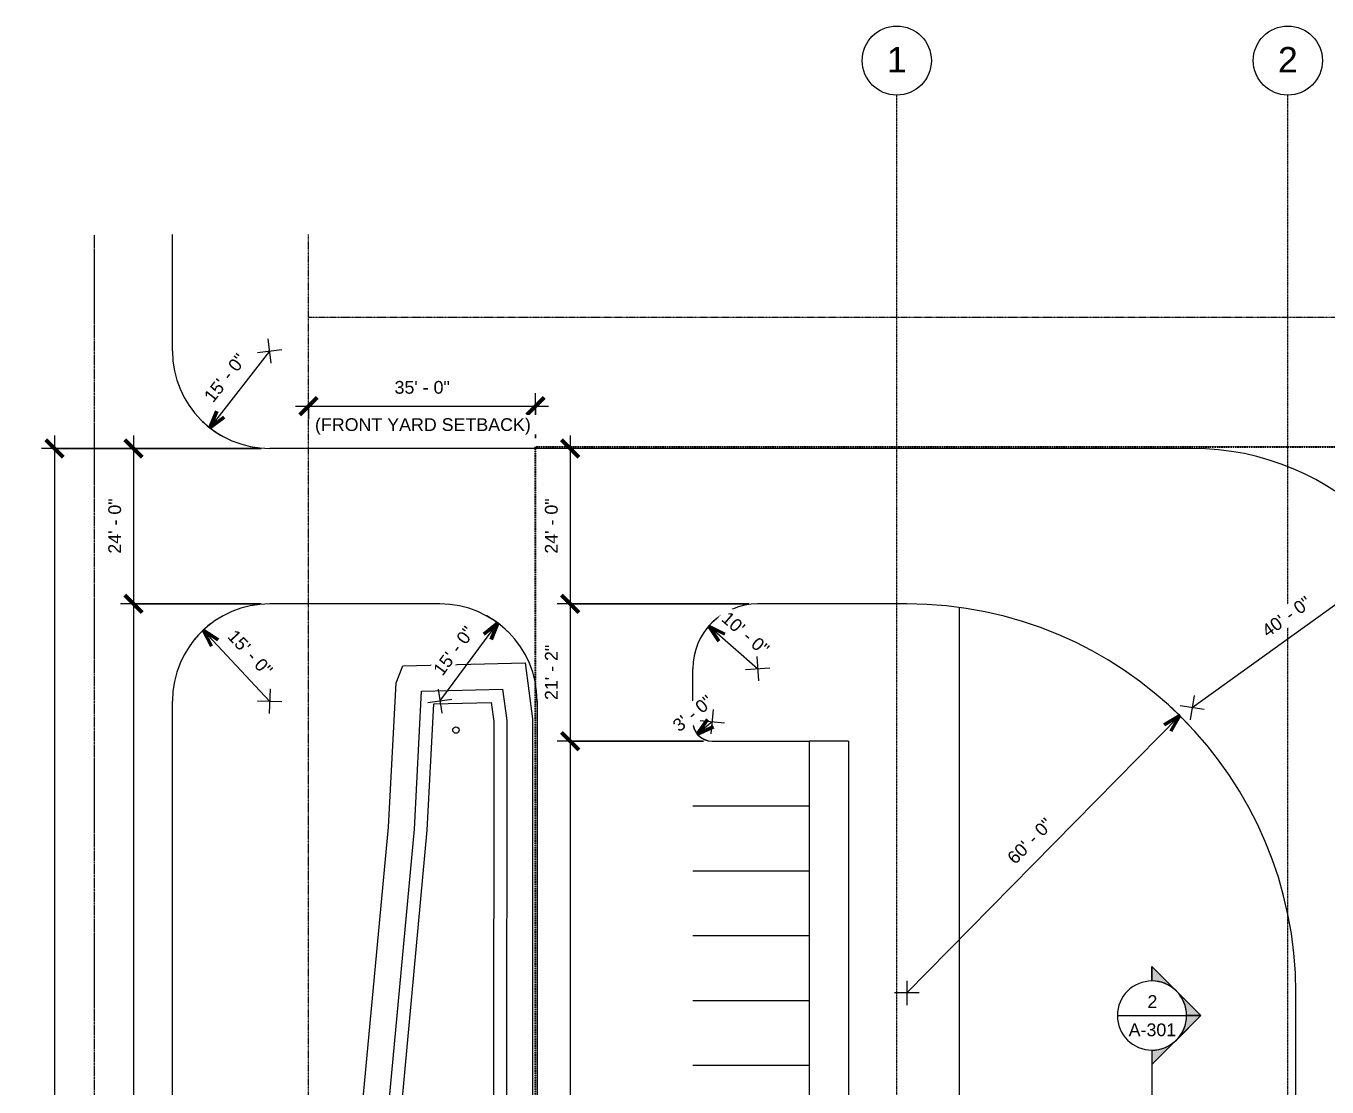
# Model space of a CAD drawing. Header units: inches. Extents: x 19712 to 27543, y -26063 to -18659.
# Drawn here: x 20461 to 22869, y -20623 to -18659 of the extents above; entities that cross this region are included whole.
import ezdxf

# ---------------------------------------------------------------- set-up
doc = ezdxf.new("R2010")
doc.units = ezdxf.units.IN
doc.header["$MEASUREMENT"] = 0
for name, pattern in [('Center 1_4_', [0.53125, 0.25, -0.09375, 0.09375, -0.09375]), ('Grid Line 1_2_', [0.875, 0.5, -0.125, 0.125, -0.125]), ('Hidden', [0.28125, 0.1875, -0.09375]), ('IMPORT-CENTER2 _2_', [6.328125, 4.21875, -0.703125, 0.703125, -0.703125])]:
    doc.linetypes.add(name, pattern=pattern)
for name, color, linetype, lineweight in [('A-ANNO-DIMS', 211, 'Continuous', 9), ('A-ANNO-DIMS-256', 211, 'Continuous', 9), ('A-DETL', 90, 'Continuous', 9), ('A-PROP-SBCK', 71, 'Hidden', 25), ('BMP', 80, 'Continuous', 9), ('Conc', 7, 'Continuous', 9), ('EOP-EX', 125, 'Continuous', 9), ('EOP-PR', 4, 'Continuous', 9), ('G-ANNO-SYMB', 111, 'Continuous', 9), ('PAINT', 190, 'Continuous', 9), ('PROP', 3, 'Center 1_4_', 9), ('S-GRID', 1, 'Continuous', 9), ('S-GRID-IDEN', 1, 'Continuous', 9)]:
    doc.layers.add(name, color=color, linetype=linetype, lineweight=lineweight)
doc.styles.add('Arial', font='arial.ttf', dxfattribs={"height": 23.60479})
doc.styles.add('Arial_1', font='arial.ttf', dxfattribs={"height": 47.209581})
doc.dimstyles.new('Arrow_-_3_32__Arial_1', dxfattribs={"dimscale": 12, "dimtxt": 24, "dimasz": 2.666667, "dimexe": 2, "dimexo": 0, "dimgap": 1.333333, "dimtad": 1, "dimjust": 3, "dimdec": 5, "dimrnd": 0.03125, "dimzin": 1, "dimdsep": 46, "dimlunit": 4, "dimtxsty": 'Arial', "dimblk1": 'OPEN30', "dimblk2": 'OPEN30', "dimsah": 1, "dimcen": 0.09, "dimazin": 0, "dimtfac": 1, "dimtdec": 4, "dimtix": 1, "dimtmove": 0, "dimatfit": 2, "dimfxl": 1, "dimtvp": 1, "dimtfill": 1, "dimfrac": 2, "dimtolj": 1, "dimtzin": 0, "dimarcsym": 2})
doc.dimstyles.new('Linear_-_3_32__Arial_1', dxfattribs={"dimscale": 12, "dimtxt": 24, "dimasz": 2.666667, "dimexe": 2, "dimexo": 1.333333, "dimgap": 1.333333, "dimtad": 1, "dimdec": 0, "dimzin": 1, "dimdsep": 46, "dimlunit": 4, "dimtxsty": 'Arial', "dimblk1": 'OBLIQUE', "dimblk2": 'OBLIQUE', "dimsah": 1, "dimcen": 0.09, "dimdle": 2, "dimazin": 0, "dimtfac": 1, "dimtdec": 4, "dimtix": 1, "dimtmove": 0, "dimatfit": 3, "dimfxl": 1, "dimtvp": 1, "dimtfill": 1, "dimfrac": 2, "dimtolj": 1, "dimtzin": 0, "dimarcsym": 2})

# ---------------------------------------------------------------- blocks, each defined once
blk = doc.blocks.new('Grid - Grid Head - Circle-14747-Site Plan - Phase 1')
at = {"layer": 'S-GRID-IDEN'}
blk.add_circle((0, 0), 0.25, dxfattribs=at)
blk = doc.blocks.new('Section - Section Head - Filled-1526-Site Plan - Phase 1')
at = {"layer": 'G-ANNO-SYMB'}
h = blk.add_hatch(color=256, dxfattribs=at)
edge = h.paths.add_edge_path(flags=0)
edge.add_line((-0.4268, 0.1768), (-0.25, 0.3536))
edge.add_line((-0.25, 0.3536), (-0.25, 0.25))
edge.add_arc((-0.25, 0), 0.25, 90, 135)
h = blk.add_hatch(color=256, dxfattribs=at)
edge = h.paths.add_edge_path(flags=0)
edge.add_arc((-0.25, 0), 0.25, 45, 90)
edge.add_line((-0.25, 0.25), (-0.25, 0.3536))
edge.add_line((-0.25, 0.3536), (-0.0732, 0.1768))
h = blk.add_hatch(color=256, dxfattribs=at)
edge = h.paths.add_edge_path(flags=0)
edge.add_arc((-0.25, 0), 0.2503, 137.9216, 180)
edge.add_line((-0.5003, 0), (-0.6036, 0))
edge.add_line((-0.6036, 0), (-0.4358, 0.1678))
h = blk.add_hatch(color=256, dxfattribs=at)
edge = h.paths.add_edge_path(flags=0)
edge.add_line((-0.0642, 0.1678), (0.1036, 0))
edge.add_line((0.1036, 0), (0.0003, 0))
edge.add_arc((-0.25, 0), 0.2503, 0, 42.0784)
for p, q in [((-0.25, 0.3536), (-0.6036, 0)), ((-0.25, 0.3536), (-0.4268, 0.1768)), ((-0.25, 0.3536), (0.1036, 0)), ((-0.25, 0.25), (-0.25, 0.3536)), ((-0.0732, 0.1768), (-0.25, 0.3536)), ((-0.25, 0.3536), (-0.25, 0.25)), ((-0.4358, 0.1678), (-0.6036, 0)), ((0.1036, 0), (-0.0642, 0.1678)), ((-0.6036, 0), (-0.5003, 0)), ((0.0003, 0), (0.1036, 0)), ((-0.5, 0), (-0.6036, 0)), ((0, 0), (0.1036, 0))]:
    blk.add_line(p, q, dxfattribs=at)
for radius, start, end in [(0.25, 360, 180), (0.25, 90, 135), (0.25, 45, 90), (0.2503, 137.9216, 180), (0.2503, 0, 42.0784), (0.25, 180, 360)]:
    blk.add_arc((-0.25, 0), radius, start, end, dxfattribs=at)
blk = doc.blocks.new('DIMBLOCK51-Site Plan - Phase 1')
at = {"layer": 'A-ANNO-DIMS-256', "lineweight": 50, "transparency": 16777216}
for p, q in [((21468.2, -19441.1), (21452.2, -19425.1)), ((21468.2, -19441.1), (21484.2, -19457.1)), ((21468.2, -19729.1), (21452.2, -19713.1)), ((21468.2, -19729.1), (21484.2, -19745.1))]:
    blk.add_line(p, q, dxfattribs=at)
at = {"layer": 'A-ANNO-DIMS-256', "transparency": 16777216}
for p, q in [((21468.2, -19417.1), (21468.2, -19729.1)), ((21474.9, -19441.1), (21444.2, -19441.1)), ((21468.2, -19441.1), (21474.9, -19441.1)), ((21799.2, -19729.1), (21444.2, -19729.1)), ((21468.2, -19729.1), (21799.2, -19729.1))]:
    blk.add_line(p, q, dxfattribs=at)
at = {"layer": 'A-ANNO-DIMS-256', "color": 0, "transparency": 16777216, "insert": (21421.6, -19636), "char_height": 23.6, "width": 122.289, "attachment_point": 1, "rotation": 90, "line_spacing_factor": 0.938532, "style": 'Arial', "bg_fill": 3, "box_fill_scale": 1.25, "bg_fill_color": 0, "bg_fill_transparency": 0}
blk.add_mtext('24\' - 0"', dxfattribs=at)
blk = doc.blocks.new('_Oblique')
at = {"color": 0, "linetype": 'ByBlock', "lineweight": -2}
blk.add_line((-0.5, -0.5), (0.5, 0.5), dxfattribs=at)
blk = doc.blocks.new('DIMBLOCK52-Site Plan - Phase 1')
at = {"layer": 'A-ANNO-DIMS-256', "lineweight": 50, "transparency": 16777216}
for p, q in [((21468.2, -19729.1), (21452.2, -19713.1)), ((21468.2, -19729.1), (21484.2, -19745.1)), ((21468.2, -19983.1), (21452.2, -19967.1)), ((21468.2, -19983.1), (21484.2, -19999.1))]:
    blk.add_line(p, q, dxfattribs=at)
at = {"layer": 'A-ANNO-DIMS-256', "transparency": 16777216}
for p, q in [((21799.2, -19729.1), (21444.2, -19729.1)), ((21468.2, -19729.1), (21468.2, -19983.1)), ((21468.2, -19729.1), (21799.2, -19729.1)), ((21715.2, -19983.1), (21444.2, -19983.1)), ((21468.2, -19983.1), (21715.2, -19983.1))]:
    blk.add_line(p, q, dxfattribs=at)
at = {"layer": 'A-ANNO-DIMS-256', "color": 0, "transparency": 16777216, "insert": (21421.6, -19907), "char_height": 23.6, "width": 122.289, "attachment_point": 1, "rotation": 90, "line_spacing_factor": 0.938532, "style": 'Arial', "bg_fill": 3, "box_fill_scale": 1.25, "bg_fill_color": 0, "bg_fill_transparency": 0}
blk.add_mtext('21\' - 2"', dxfattribs=at)
blk = doc.blocks.new('DIMBLOCK53-Site Plan - Phase 1')
at = {"layer": 'A-ANNO-DIMS-256', "lineweight": 50, "transparency": 16777216}
for p, q in [((21468.2, -19983.1), (21452.2, -19967.1)), ((21468.2, -19983.1), (21484.2, -19999.1)), ((21468.2, -22923.1), (21452.2, -22907.1)), ((21468.2, -22923.1), (21484.2, -22939.1))]:
    blk.add_line(p, q, dxfattribs=at)
at = {"layer": 'A-ANNO-DIMS-256', "transparency": 16777216}
for p, q in [((21715.2, -19983.1), (21444.2, -19983.1)), ((21468.2, -19983.1), (21468.2, -22923.1)), ((21468.2, -19983.1), (21715.2, -19983.1)), ((21719.8, -22923.1), (21444.2, -22923.1)), ((21468.2, -22923.1), (21719.8, -22923.1))]:
    blk.add_line(p, q, dxfattribs=at)
at = {"layer": 'A-ANNO-DIMS-256', "color": 0, "transparency": 16777216, "insert": (21421.6, -21513.1), "char_height": 23.6, "width": 144, "attachment_point": 1, "rotation": 90, "line_spacing_factor": 0.938532, "style": 'Arial', "bg_fill": 3, "box_fill_scale": 1.25, "bg_fill_color": 0, "bg_fill_transparency": 0}
blk.add_mtext('245\' - 0"', dxfattribs=at)
blk = doc.blocks.new('DIMBLOCK56-Site Plan - Phase 1')
at = {"layer": 'A-ANNO-DIMS-256', "lineweight": 50, "transparency": 16777216}
for p, q in [((20660.2, -19441.1), (20644.2, -19425.1)), ((20660.2, -19441.1), (20676.2, -19457.1)), ((20660.2, -19729.1), (20644.2, -19713.1)), ((20660.2, -19729.1), (20676.2, -19745.1))]:
    blk.add_line(p, q, dxfattribs=at)
at = {"layer": 'A-ANNO-DIMS-256', "transparency": 16777216}
for p, q in [((20660.2, -19417.1), (20660.2, -19729.1)), ((20896.2, -19441.1), (20636.2, -19441.1)), ((20660.2, -19441.1), (20896.2, -19441.1)), ((20896.2, -19729.1), (20636.2, -19729.1)), ((20660.2, -19729.1), (20896.2, -19729.1))]:
    blk.add_line(p, q, dxfattribs=at)
at = {"layer": 'A-ANNO-DIMS-256', "color": 0, "transparency": 16777216, "insert": (20613.6, -19636), "char_height": 23.6, "width": 122.289, "attachment_point": 1, "rotation": 90, "line_spacing_factor": 0.938532, "style": 'Arial', "bg_fill": 3, "box_fill_scale": 1.25, "bg_fill_color": 0, "bg_fill_transparency": 0}
blk.add_mtext('24\' - 0"', dxfattribs=at)
blk = doc.blocks.new('DIMBLOCK57-Site Plan - Phase 1')
at = {"layer": 'A-ANNO-DIMS-256', "lineweight": 50, "transparency": 16777216}
for p, q in [((20660.2, -19729.1), (20644.2, -19713.1)), ((20660.2, -19729.1), (20676.2, -19745.1)), ((20660.2, -23103.1), (20644.2, -23087.1)), ((20660.2, -23103.1), (20676.2, -23119.1))]:
    blk.add_line(p, q, dxfattribs=at)
at = {"layer": 'A-ANNO-DIMS-256', "transparency": 16777216}
for p, q in [((20896.2, -19729.1), (20636.2, -19729.1)), ((20660.2, -19729.1), (20660.2, -23103.1)), ((20660.2, -19729.1), (20896.2, -19729.1)), ((20896.2, -23103.1), (20636.2, -23103.1)), ((20660.2, -23103.1), (20896.2, -23103.1))]:
    blk.add_line(p, q, dxfattribs=at)
at = {"layer": 'A-ANNO-DIMS-256', "color": 0, "transparency": 16777216, "insert": (20613.6, -21476.1), "char_height": 23.6, "width": 144, "attachment_point": 1, "rotation": 90, "line_spacing_factor": 0.938532, "style": 'Arial', "bg_fill": 3, "box_fill_scale": 1.25, "bg_fill_color": 0, "bg_fill_transparency": 0}
blk.add_mtext('281\' - 2"', dxfattribs=at)
blk = doc.blocks.new('DIMBLOCK65-Site Plan - Phase 1')
at = {"layer": 'A-ANNO-DIMS-256', "transparency": 16777216}
for p, q in [((20912.2, -19909.1), (20789.1, -19777.8)), ((20889.6, -19908.4), (20934.9, -19909.8)), ((20913, -19886.5), (20911.5, -19931.7))]:
    blk.add_line(p, q, dxfattribs=at)
at = {"layer": 'A-ANNO-DIMS-256', "lineweight": 50, "transparency": 16777216}
for q in [(20817.2, -19795.3), (20804.7, -19807)]:
    blk.add_line((20789.1, -19777.8), q, dxfattribs=at)
at = {"layer": 'A-ANNO-DIMS-256', "transparency": 16777216}
blk.add_arc((20912.2, -19909.1), 180, 125.5285, 140.8074, dxfattribs=at)
at = {"layer": 'A-ANNO-DIMS-256', "color": 0, "transparency": 16777216, "insert": (20849.8, -19774.4), "char_height": 23.6, "width": 122.289, "attachment_point": 1, "rotation": 313.168, "line_spacing_factor": 0.938532, "style": 'Arial', "bg_fill": 3, "box_fill_scale": 1.25, "bg_fill_color": 0, "bg_fill_transparency": 0}
blk.add_mtext('15\' - 0"', dxfattribs=at)
blk = doc.blocks.new('_Open30')
at = {"color": 0, "linetype": 'ByBlock', "lineweight": -2}
for p, q in [((-1, 0.268), (0, 0)), ((0, 0), (-1, -0.268)), ((0, 0), (-1, 0))]:
    blk.add_line(p, q, dxfattribs=at)
blk = doc.blocks.new('DIMBLOCK66-Site Plan - Phase 1')
at = {"layer": 'A-ANNO-DIMS-256', "transparency": 16777216}
for p, q in [((20889.8, -19263.9), (20934.7, -19258.3)), ((20915, -19283.5), (20909.5, -19238.6)), ((20912.2, -19261.1), (20801.5, -19403))]:
    blk.add_line(p, q, dxfattribs=at)
at = {"layer": 'A-ANNO-DIMS-256', "lineweight": 50, "transparency": 16777216}
for q in [(20814.4, -19372.5), (20828, -19383.1)]:
    blk.add_line((20801.5, -19403), q, dxfattribs=at)
at = {"layer": 'A-ANNO-DIMS-256', "transparency": 16777216}
blk.add_arc((20912.2, -19261.1), 180, 224.4056, 239.6845, dxfattribs=at)
at = {"layer": 'A-ANNO-DIMS-256', "color": 0, "transparency": 16777216, "insert": (20788.8, -19343.6), "char_height": 23.6, "width": 122.289, "attachment_point": 1, "rotation": 52.0451, "line_spacing_factor": 0.938532, "style": 'Arial', "bg_fill": 3, "box_fill_scale": 1.25, "bg_fill_color": 0, "bg_fill_transparency": 0}
blk.add_mtext('15\' - 0"', dxfattribs=at)
blk = doc.blocks.new('DIMBLOCK67-Site Plan - Phase 1')
at = {"layer": 'A-ANNO-DIMS-256', "transparency": 16777216}
for p, q in [((21815.2, -19849.1), (21724.6, -19770.5)), ((21813.6, -19826.5), (21816.8, -19871.7)), ((21792.7, -19850.7), (21837.8, -19847.5))]:
    blk.add_line(p, q, dxfattribs=at)
at = {"layer": 'A-ANNO-DIMS-256', "lineweight": 50, "transparency": 16777216}
for q in [(21754.4, -19785), (21743.1, -19797.9)]:
    blk.add_line((21724.6, -19770.5), q, dxfattribs=at)
at = {"layer": 'A-ANNO-DIMS-256', "transparency": 16777216}
blk.add_arc((21815.2, -19849.1), 120, 127.6238, 150.5422, dxfattribs=at)
at = {"layer": 'A-ANNO-DIMS-256', "color": 0, "transparency": 16777216, "insert": (21761.9, -19741.2), "char_height": 23.6, "width": 122.289, "attachment_point": 1, "rotation": 319.083, "line_spacing_factor": 0.938532, "style": 'Arial', "bg_fill": 3, "box_fill_scale": 1.25, "bg_fill_color": 0, "bg_fill_transparency": 0}
blk.add_mtext('10\' - 0"', dxfattribs=at)
blk = doc.blocks.new('DIMBLOCK68-Site Plan - Phase 1')
at = {"layer": 'A-ANNO-DIMS-256', "transparency": 16777216}
for p, q in [((21729, -19969.6), (21733.5, -19924.6)), ((21731.2, -19947.1), (21703.4, -19969.9)), ((21708.7, -19944.9), (21753.8, -19949.3))]:
    blk.add_line(p, q, dxfattribs=at)
at = {"layer": 'A-ANNO-DIMS-256', "lineweight": 50, "transparency": 16777216}
for q in [(21722.7, -19943), (21733.6, -19956.3)]:
    blk.add_line((21703.4, -19969.9), q, dxfattribs=at)
at = {"layer": 'A-ANNO-DIMS-256', "transparency": 16777216}
blk.add_arc((21731.2, -19947.1), 36, 181.1625, 257.5569, dxfattribs=at)
at = {"layer": 'A-ANNO-DIMS-256', "color": 0, "transparency": 16777216, "insert": (21655.3, -19949), "char_height": 23.6, "width": 100.578, "attachment_point": 1, "rotation": 39.3597, "line_spacing_factor": 0.938532, "style": 'Arial', "bg_fill": 3, "box_fill_scale": 1.25, "bg_fill_color": 0, "bg_fill_transparency": 0}
blk.add_mtext('3\' - 0"', dxfattribs=at)
blk = doc.blocks.new('DIMBLOCK69-Site Plan - Phase 1')
at = {"layer": 'A-ANNO-DIMS-256', "transparency": 16777216}
for p, q in [((21227.2, -19909.1), (21334.2, -19764.3)), ((21249.6, -19905.7), (21204.9, -19912.4)), ((21223.9, -19886.7), (21230.6, -19931.5))]:
    blk.add_line(p, q, dxfattribs=at)
at = {"layer": 'A-ANNO-DIMS-256', "lineweight": 50, "transparency": 16777216}
for q in [(21308.3, -19785), (21322.1, -19795.2)]:
    blk.add_line((21334.2, -19764.3), q, dxfattribs=at)
at = {"layer": 'A-ANNO-DIMS-256', "transparency": 16777216}
blk.add_arc((21227.2, -19909.1), 180, 45.8903, 61.1692, dxfattribs=at)
at = {"layer": 'A-ANNO-DIMS-256', "color": 0, "transparency": 16777216, "insert": (21213, -19850), "char_height": 23.6, "width": 122.289, "attachment_point": 1, "rotation": 53.5297, "line_spacing_factor": 0.938532, "style": 'Arial', "bg_fill": 3, "box_fill_scale": 1.25, "bg_fill_color": 0, "bg_fill_transparency": 0}
blk.add_mtext('15\' - 0"', dxfattribs=at)
blk = doc.blocks.new('DIMBLOCK70-Site Plan - Phase 1')
at = {"layer": 'A-ANNO-DIMS-256', "transparency": 16777216}
for p, q in [((22091.2, -20449.1), (22596.2, -19935.9)), ((22091.1, -20426.5), (22091.4, -20471.7)), ((22113.9, -20448.9), (22068.6, -20449.3))]:
    blk.add_line(p, q, dxfattribs=at)
at = {"layer": 'A-ANNO-DIMS-256', "lineweight": 50, "transparency": 16777216}
for q in [(22567.7, -19952.7), (22579.9, -19964.7)]:
    blk.add_line((22596.2, -19935.9), q, dxfattribs=at)
at = {"layer": 'A-ANNO-DIMS-256', "transparency": 16777216}
blk.add_arc((22091.2, -20449.1), 720, 43.5506, 47.3703, dxfattribs=at)
at = {"layer": 'A-ANNO-DIMS-256', "color": 0, "transparency": 16777216, "insert": (22274.8, -20196.1), "char_height": 23.6, "width": 122.289, "attachment_point": 1, "rotation": 45.4605, "line_spacing_factor": 0.938532, "style": 'Arial', "bg_fill": 3, "box_fill_scale": 1.25, "bg_fill_color": 0, "bg_fill_transparency": 0}
blk.add_mtext('60\' - 0"', dxfattribs=at)
blk = doc.blocks.new('DIMBLOCK71-Site Plan - Phase 1')
at = {"layer": 'A-ANNO-DIMS-256', "transparency": 16777216}
for p, q in [((22619.2, -19921.1), (23008.7, -19640.5)), ((22622.9, -19898.8), (22615.6, -19943.4)), ((22641.6, -19924.7), (22596.9, -19917.5))]:
    blk.add_line(p, q, dxfattribs=at)
at = {"layer": 'A-ANNO-DIMS-256', "lineweight": 50, "transparency": 16777216}
for q in [(22977.7, -19652.2), (22987.7, -19666.2)]:
    blk.add_line((23008.7, -19640.5), q, dxfattribs=at)
at = {"layer": 'A-ANNO-DIMS-256', "transparency": 16777216}
blk.add_arc((22619.2, -19921.1), 480, 32.9082, 38.6378, dxfattribs=at)
at = {"layer": 'A-ANNO-DIMS-256', "color": 0, "transparency": 16777216, "insert": (22745.4, -19772.7), "char_height": 23.6, "width": 122.289, "attachment_point": 1, "rotation": 35.773, "line_spacing_factor": 0.938532, "style": 'Arial', "bg_fill": 3, "box_fill_scale": 1.25, "bg_fill_color": 0, "bg_fill_transparency": 0}
blk.add_mtext('40\' - 0"', dxfattribs=at)
blk = doc.blocks.new('DIMBLOCK82-Site Plan - Phase 1')
at = {"layer": 'A-ANNO-DIMS-256', "lineweight": 50, "transparency": 16777216}
for p, q in [((20513.9, -19441.1), (20497.9, -19425.1)), ((20513.9, -19441.1), (20529.9, -19457.1)), ((20513.9, -23391.1), (20497.9, -23375.1)), ((20513.9, -23391.1), (20529.9, -23407.1))]:
    blk.add_line(p, q, dxfattribs=at)
at = {"layer": 'A-ANNO-DIMS-256', "transparency": 16777216}
for p, q in [((20513.9, -19417.1), (20513.9, -23415.1)), ((20896.2, -19441.1), (20489.9, -19441.1)), ((20513.9, -19441.1), (20896.2, -19441.1)), ((20896.2, -23391.1), (20489.9, -23391.1)), ((20513.9, -23391.1), (20896.2, -23391.1))]:
    blk.add_line(p, q, dxfattribs=at)
at = {"layer": 'A-ANNO-DIMS-256', "color": 0, "transparency": 16777216, "insert": (20467.3, -21476.1), "char_height": 23.6, "width": 144, "attachment_point": 1, "rotation": 90, "line_spacing_factor": 0.938532, "style": 'Arial', "bg_fill": 3, "box_fill_scale": 1.25, "bg_fill_color": 0, "bg_fill_transparency": 0}
blk.add_mtext('329\' - 2"', dxfattribs=at)
blk = doc.blocks.new('DIMBLOCK91-Site Plan - Phase 1')
at = {"layer": 'A-ANNO-DIMS-256', "lineweight": 50, "transparency": 16777216}
for p, q in [((20984.2, -19362.9), (21000.2, -19346.9)), ((21404.2, -19362.9), (21420.2, -19346.9)), ((20984.2, -19362.9), (20968.2, -19378.9)), ((21404.2, -19362.9), (21388.2, -19378.9))]:
    blk.add_line(p, q, dxfattribs=at)
at = {"layer": 'A-ANNO-DIMS-256', "transparency": 16777216}
for p, q in [((21404.2, -19422.2), (21404.2, -19338.9)), ((20960.2, -19362.9), (21428.2, -19362.9)), ((20984.2, -19356.3), (20984.2, -19386.9)), ((20984.2, -19362.9), (20984.2, -19356.3)), ((21404.2, -19362.9), (21404.2, -19422.2))]:
    blk.add_line(p, q, dxfattribs=at)
at = {"layer": 'A-ANNO-DIMS-256', "color": 0, "transparency": 16777216, "insert": (21143.3, -19316.3), "char_height": 23.6, "width": 122.289, "attachment_point": 1, "line_spacing_factor": 0.938532, "style": 'Arial', "bg_fill": 3, "box_fill_scale": 1.25, "bg_fill_color": 0, "bg_fill_transparency": 0}
blk.add_mtext('35\' - 0"', dxfattribs=at)
at = {"layer": 'A-ANNO-DIMS-256', "color": 0, "transparency": 16777216, "insert": (20996.1, -19385.3), "char_height": 23.605, "width": 475.422, "attachment_point": 1, "line_spacing_factor": 0.938532, "style": 'Arial', "bg_fill": 3, "box_fill_scale": 1.25, "bg_fill_color": 0, "bg_fill_transparency": 0}
blk.add_mtext('(FRONT YARD SETBACK)', dxfattribs=at)

msp = doc.modelspace()

# ---------------------------------------------------------------- linework, layer by layer
at = {"layer": 'A-DETL', "linetype": 'IMPORT-CENTER2 _2_'}
msp.add_line((20588.235225, -26063.346645), (20588.235225, -19045.170645), dxfattribs=at)
at = {"layer": 'A-DETL'}
msp.add_line((22189.015225, -20889.05281), (22189.015225, -19735.755987), dxfattribs=at)
at = {"layer": 'A-PROP-SBCK'}
for p, q in [((21404.235225, -19438.180554), (26647.515225, -19438.180554)), ((21404.235225, -23401.253705), (21404.235225, -19438.180554))]:
    msp.add_line(p, q, dxfattribs=at)
at = {"layer": 'BMP'}
for p, q in [((21146.11716, -19874.887016), (21158.403827, -19843.630954)), ((21158.403827, -19843.630954), (21385.12764, -19838.057794)), ((21385.12764, -19838.057794), (21398.836513, -19941.841877)), ((21132.100097, -20142.432787), (21146.11716, -19874.887016)), ((21179.983499, -20145.91484), (21193.350001, -19890.786432)), ((21193.350001, -19890.786432), (21343.189125, -19887.103196)), ((21343.189125, -19887.103196), (21350.834664, -19944.984334)), ((21203.9252, -20147.655866), (21216.154515, -19914.233118)), ((21216.154515, -19914.233118), (21322.219868, -19911.625897)), ((21322.219868, -19911.625897), (21326.833739, -19946.555563)), ((21326.833739, -19946.555563), (21325.162085, -22799.518347)), ((21350.834664, -19944.984334), (21349.157081, -22808.066025)), ((21398.836513, -19941.841877), (21397.147072, -22825.161381)), ((21061.429178, -20901.457743), (21132.100097, -20142.432787)), ((21109.346815, -20904.572102), (21179.983499, -20145.91484)), ((21133.305633, -20906.129281), (21203.9252, -20147.655866))]:
    msp.add_line(p, q, dxfattribs=at)
msp.add_circle((21256.961907, -19962.482005), 6, dxfattribs=at)
at = {"layer": 'Conc'}
for p, q in [((21914.235225, -19983.100554), (21911.235225, -19983.100554)), ((21911.235225, -19989.335554), (21911.235225, -19983.100554)), ((21983.235225, -19983.100554), (21911.235225, -19983.100554)), ((21911.235225, -22743.085554), (21911.235225, -19989.335554)), ((21983.235225, -19983.100554), (21983.235225, -21481.42781))]:
    msp.add_line(p, q, dxfattribs=at)
msp.add_arc((21227.235225, -19909.085554), 180, 360, 90, dxfattribs=at)
at = {"layer": 'EOP-EX'}
for p, q in [((20732.235225, -19261.085554), (20732.235225, -19045.170645)), ((20732.235225, -22923.085554), (20732.235225, -19909.085554))]:
    msp.add_line(p, q, dxfattribs=at)
at = {"layer": 'EOP-PR'}
for p, q in [((22619.235225, -19441.085554), (20912.235225, -19441.085554)), ((21227.235225, -19729.085554), (20912.235225, -19729.085554)), ((22091.235225, -19729.085554), (21815.235225, -19729.085554)), ((21695.235225, -19947.100554), (21695.235225, -19849.085554)), ((21407.235225, -19909.085554), (21407.235225, -22923.085554)), ((21731.235225, -19983.100554), (21911.235225, -19983.100554)), ((22811.235225, -20887.55281), (22811.235225, -20449.085554))]:
    msp.add_line(p, q, dxfattribs=at)
for centre, radius, start, end in [((20912.235225, -19261.085554), 180, 180, 270), ((22619.235225, -19921.085554), 480, 0, 90), ((20912.235225, -19909.085554), 180, 90, 180), ((21815.235225, -19849.085554), 120, 90, 180), ((22091.235225, -20449.085554), 720, 0, 90), ((21731.235225, -19947.100554), 36, 180, 270)]:
    msp.add_arc(centre, radius, start, end, dxfattribs=at)
at = {"layer": 'G-ANNO-SYMB'}
for p, q in [((22480.941794, -20491.10083), (22608.941794, -20491.10083)), ((22544.941794, -20555.10083), (22544.941794, -23033.871104))]:
    msp.add_line(p, q, dxfattribs=at)
at = {"layer": 'PAINT'}
for p, q in [((21695.235225, -20103.085554), (21911.235225, -20103.085554)), ((21695.235225, -20223.085554), (21911.235225, -20223.085554)), ((21695.235225, -20343.085554), (21911.235225, -20343.085554)), ((21695.235225, -20463.085554), (21911.235225, -20463.085554)), ((21695.235225, -20583.085554), (21911.235225, -20583.085554))]:
    msp.add_line(p, q, dxfattribs=at)
at = {"layer": 'PROP'}
for p, q in [((20984.235225, -23518.180554), (20984.235225, -19045.170645)), ((20984.235225, -19198.180554), (27007.515225, -19198.180554))]:
    msp.add_line(p, q, dxfattribs=at)
at = {"layer": 'S-GRID', "linetype": 'Grid Line 1_2_'}
for p, q in [((22072.640225, -23874.70128), (22072.640225, -18787.198833)), ((22796.390225, -23874.70128), (22796.390225, -18787.198833))]:
    msp.add_line(p, q, dxfattribs=at)

# ---------------------------------------------------------------- block references
at = {"layer": 'G-ANNO-SYMB', "xscale": 255.9999999999999, "yscale": 255.9999999999999, "zscale": 255.9999999999999, "rotation": 269.9999999999996}
msp.add_blockref('Section - Section Head - Filled-1526-Site Plan - Phase 1', (22544.941794, -20555.10083), dxfattribs=at)
at = {"layer": 'S-GRID-IDEN', "xscale": 255.9999999999999, "yscale": 255.9999999999999, "zscale": 255.9999999999999}
for p in [(22072.640225, -18723.198833), (22796.390225, -18723.198833)]:
    msp.add_blockref('Grid - Grid Head - Circle-14747-Site Plan - Phase 1', p, dxfattribs=at)

# ---------------------------------------------------------------- texts
at = {"layer": 'G-ANNO-SYMB', "attachment_point": 2, "line_spacing_factor": 0.938532, "style": 'Arial'}
for s, insert, char_height, width in [('2', (22545.761447, -20453.316497), 23.60479, 21.888), ('A-301', (22545.761447, -20505.679815), 23.6047904, 104.832)]:
    msp.add_mtext(s, dxfattribs=dict(at, insert=insert, char_height=char_height, width=width))

# ---------------------------------------------------------------- next in the draw order: texts
at = {"layer": 'S-GRID-IDEN', "char_height": 47.209581, "width": 43.776, "attachment_point": 2, "line_spacing_factor": 0.938532, "style": 'Arial_1', "bg_fill": 3, "box_fill_scale": 1.25, "bg_fill_color": 0, "bg_fill_transparency": 0}
for s, insert in [('1', (22072.627922, -18698.03385)), ('2', (22796.377922, -18698.03385))]:
    msp.add_mtext(s, dxfattribs=dict(at, insert=insert))

# ---------------------------------------------------------------- next in the draw order: dimensions: what is measured, and where the dimension line sits
at = {"layer": 'A-ANNO-DIMS'}
for base, p1, p2, override, picture, middle in [((20660.220921, -19729.085554), (20912.235225, -19441.085554), (20912.235225, -19729.085554), {"dimpost": '<>', "dimfxl": 288}, 'DIMBLOCK56-Site Plan - Phase 1', (20632.168952, -19585.085554)), ((21468.22283, -19729.085554), (21490.850247, -19441.085554), (21815.235225, -19729.085554), {"dimpost": '<>', "dimfxl": 433.785216}, 'DIMBLOCK51-Site Plan - Phase 1', (21440.170862, -19585.085554))]:
    dim = msp.add_linear_dim(base=base, p1=p1, p2=p2, angle=90, dimstyle='Linear_-_3_32__Arial_1', override=override, dxfattribs=at)
    dim.commit()
    dim.dimension.update_dxf_attribs({"geometry": picture, "text_midpoint": middle})
for center, mpoint, picture, middle in [((21227.235225, -19909.085554), (21334.228252, -19764.335797), 'DIMBLOCK69-Site Plan - Phase 1', (21248.662827, -19832.90307)), ((22091.235225, -20449.085554), (22596.243975, -19935.893423), 'DIMBLOCK70-Site Plan - Phase 1', (22312.52267, -20184.218078))]:
    dim = msp.add_radius_dim(center=center, mpoint=mpoint, dimstyle='Arrow_-_3_32__Arial_1', override={"dimpost": '<>'}, dxfattribs=at)
    dim.commit()
    dim.dimension.update_dxf_attribs({"geometry": picture, "text_midpoint": middle})

# ---------------------------------------------------------------- next in the draw order: dimensions: what is measured, and where the dimension line sits
for center, mpoint, picture, middle in [((20912.235225, -19261.085554), (20801.527722, -19403.01458), 'DIMBLOCK66-Site Plan - Phase 1', (20844.603315, -19302.181024)), ((22619.235225, -19921.085554), (23008.678193, -19640.489448), 'DIMBLOCK71-Site Plan - Phase 1', (22784.576791, -19767.381034))]:
    dim = msp.add_radius_dim(center=center, mpoint=mpoint, dimstyle='Arrow_-_3_32__Arial_1', override={"dimpost": '<>'}, dxfattribs=at)
    dim.commit()
    dim.dimension.update_dxf_attribs({"geometry": picture, "text_midpoint": middle})
dim = msp.add_linear_dim(base=(21404.235225, -19362.949999), p1=(20984.235225, -19340.322582), p2=(21404.235225, -19438.180554), text='<>\\X(FRONT YARD SETBACK)', dimstyle='Linear_-_3_32__Arial_1', override={"dimpost": '<>', "dimfxl": 431.24956}, dxfattribs=at)
dim.commit()
dim.dimension.update_dxf_attribs({"geometry": 'DIMBLOCK91-Site Plan - Phase 1', "text_midpoint": (21194.235225, -19362.949999)})
for base, p1, p2, override, picture, middle in [((20660.220921, -23103.085554), (20912.235225, -19729.085554), (20912.235225, -23103.085554), {"dimpost": '<>', "dimfxl": 3374}, 'DIMBLOCK57-Site Plan - Phase 1', (20632.168952, -21416.085554)), ((21468.22283, -19983.100554), (21815.235225, -19729.085554), (21731.235225, -19983.100554), {"dimpost": '<>', "dimfxl": 267.543679}, 'DIMBLOCK52-Site Plan - Phase 1', (21440.37213, -19856.093054))]:
    dim = msp.add_linear_dim(base=base, p1=p1, p2=p2, angle=90, dimstyle='Linear_-_3_32__Arial_1', override=override, dxfattribs=at)
    dim.commit()
    dim.dimension.update_dxf_attribs({"geometry": picture, "text_midpoint": middle})

# ---------------------------------------------------------------- next in the draw order: dimensions: what is measured, and where the dimension line sits
for center, mpoint, picture, middle in [((21815.235225, -19849.085554), (21724.55612, -19770.489754), 'DIMBLOCK67-Site Plan - Phase 1', (21800.359277, -19799.069365)), ((20912.235225, -19909.085554), (20789.090088, -19777.802367), 'DIMBLOCK65-Site Plan - Phase 1', (20882.068623, -19835.922113))]:
    dim = msp.add_radius_dim(center=center, mpoint=mpoint, dimstyle='Arrow_-_3_32__Arial_1', override={"dimpost": '<>'}, dxfattribs=at)
    dim.commit()
    dim.dimension.update_dxf_attribs({"geometry": picture, "text_midpoint": middle})
dim = msp.add_linear_dim(base=(21468.22283, -22923.085554), p1=(21731.235225, -19983.100554), p2=(21735.807825, -22923.085554), angle=90, dimstyle='Linear_-_3_32__Arial_1', override={"dimpost": '<>', "dimfxl": 2939.988556}, dxfattribs=at)
dim.commit()
dim.dimension.update_dxf_attribs({"geometry": 'DIMBLOCK53-Site Plan - Phase 1', "text_midpoint": (21440.170862, -21453.093054)})

# ---------------------------------------------------------------- next in the draw order: dimensions: what is measured, and where the dimension line sits
dim = msp.add_linear_dim(base=(20513.889096, -23391.085554), p1=(20912.235225, -19441.085554), p2=(20912.235225, -23391.085554), angle=90, dimstyle='Linear_-_3_32__Arial_1', override={"dimpost": '<>', "dimfxl": 3950}, dxfattribs=at)
dim.commit()
dim.dimension.update_dxf_attribs({"geometry": 'DIMBLOCK82-Site Plan - Phase 1', "text_midpoint": (20485.829077, -21416.085554)})
dim = msp.add_radius_dim(center=(21731.235225, -19947.100554), mpoint=(21703.400764, -19969.931296), dimstyle='Arrow_-_3_32__Arial_1', override={"dimpost": '<>'}, dxfattribs=at)
dim.commit()
dim.dimension.update_dxf_attribs({"geometry": 'DIMBLOCK68-Site Plan - Phase 1', "text_midpoint": (21699.522688, -19936.820494)})

doc.saveas('drawing.dxf')
